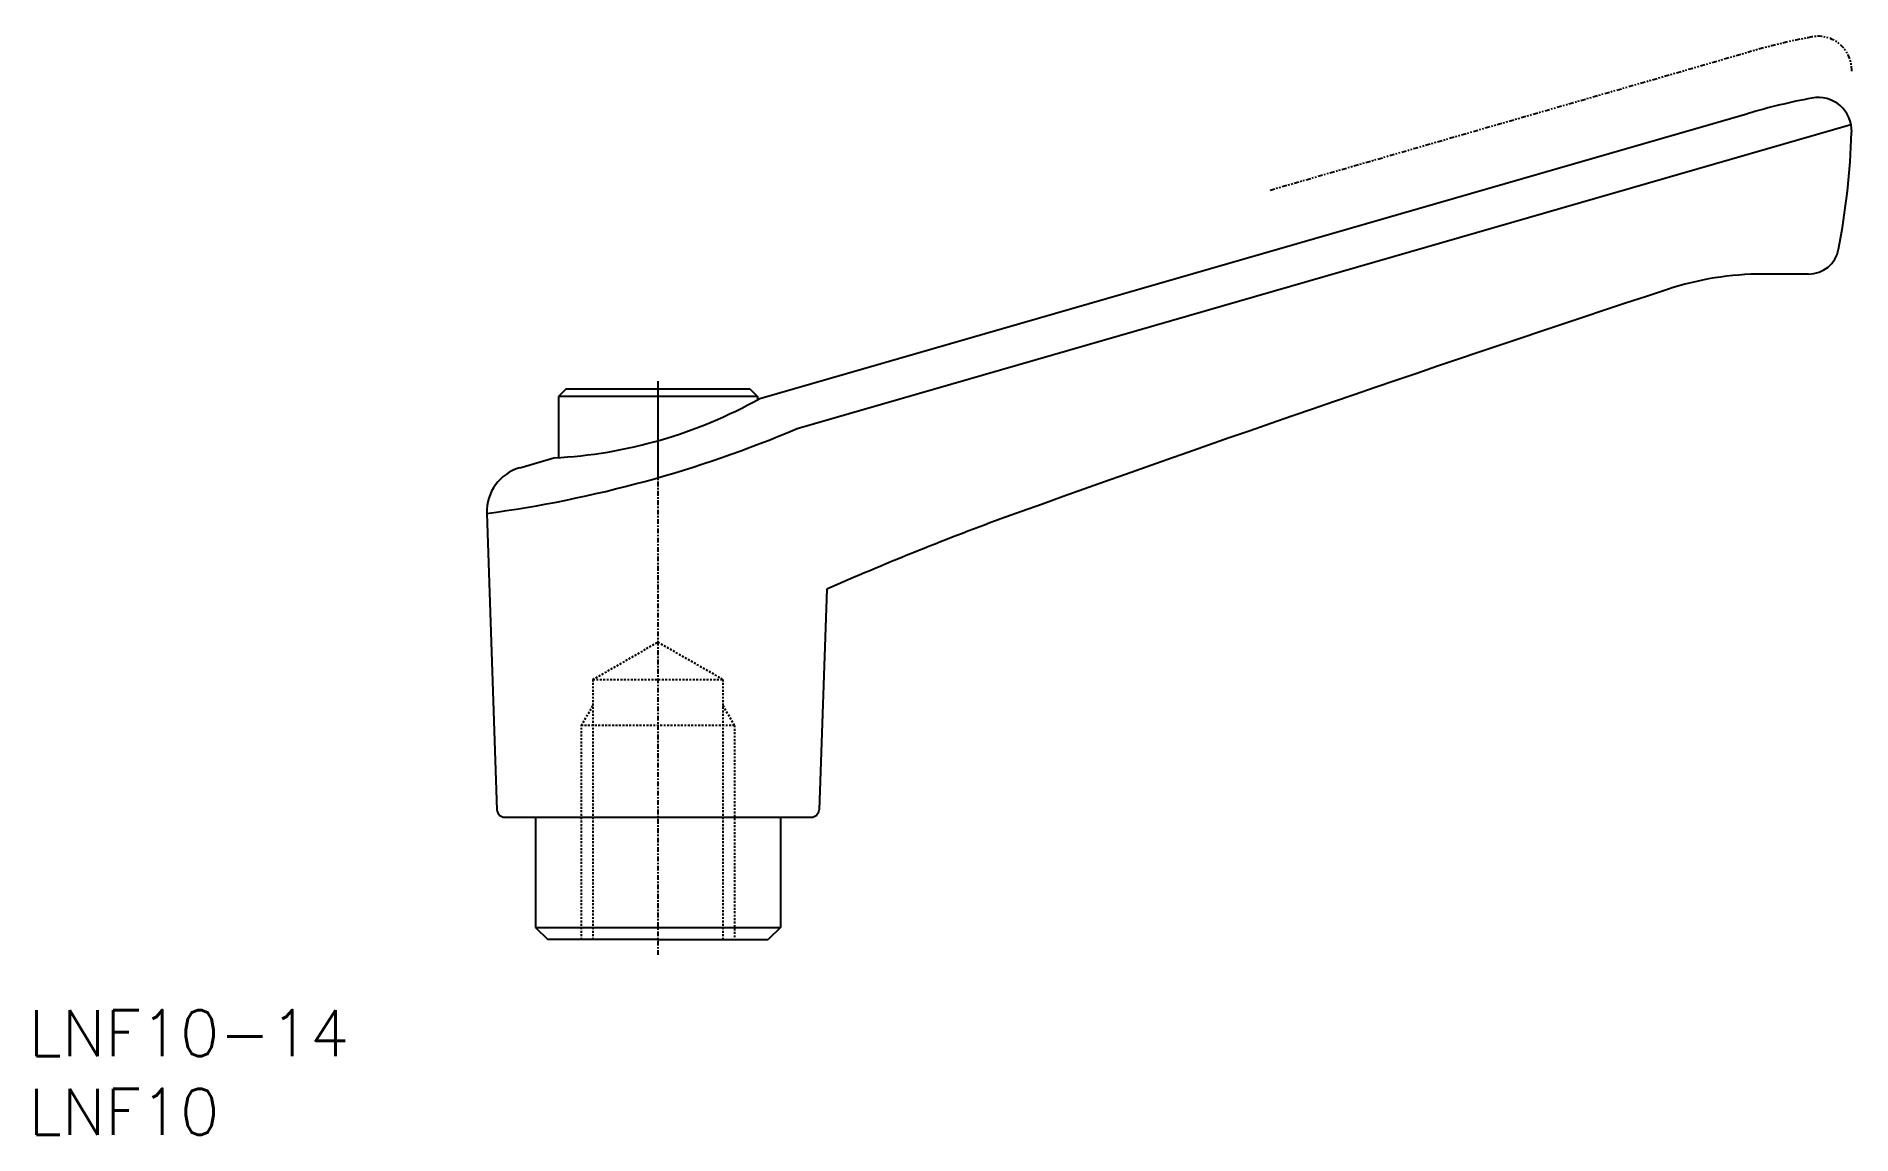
# Model space of a CAD drawing. Extents: x 6 to 125, y 20 to 92.
import ezdxf
from ezdxf.enums import TextEntityAlignment as Align

# ---------------------------------------------------------------- set-up
doc = ezdxf.new("R2010")
doc.units = 0
doc.header["$LTSCALE"] = 0.25
for name, pattern in [('CENTER', [2, 1.25, -0.25, 0.25, -0.25]), ('DASHED', [0.75, 0.5, -0.25]), ('PHANTOM', [2.5, 1.25, -0.25, 0.25, -0.25, 0.25, -0.25])]:
    doc.linetypes.add(name, pattern=pattern)
doc.layers.get('0').update_dxf_attribs({"linetype": 'CONTINUOUS'})
doc.layers.add('CENTER', color=1, linetype='CENTER')
doc.styles.get("Standard").update_dxf_attribs({"font": 'TXT.shx'})

msp = doc.modelspace()

# ---------------------------------------------------------------- linework, layer by layer
at = {"color": 3, "linetype": 'PHANTOM'}
msp.add_line((86.54, 81.95), (117.74, 90.96), dxfattribs=at)
at = {"color": 7, "linetype": 'CONTINUOUS'}
for p, q in [((53.19, 68.33), (117.74, 86.96)), ((55.63, 66.37), (124.48, 86.24)), ((121.71, 76.46), (118.74, 76.46)), ((40.54, 68.96), (40.04, 68.46)), ((40.54, 68.96), (52.54, 68.96)), ((46.54, 63.46), (46.54, 69.46)), ((52.54, 68.96), (53.04, 68.46)), ((53.04, 68.46), (40.04, 68.46)), ((40.04, 68.46), (40.04, 64.46)), ((53.04, 68.46), (53.04, 68.25)), ((37.51, 63.8), (39.74, 64.45)), ((35.35, 60.82), (36.02, 41.44)), ((57.56, 55.86), (57.06, 41.44)), ((36.52, 40.96), (56.56, 40.96)), ((38.54, 40.96), (38.54, 33.76)), ((54.54, 40.96), (54.54, 33.76)), ((38.54, 33.76), (54.54, 33.76)), ((38.54, 33.76), (39.34, 32.96)), ((54.54, 33.76), (53.74, 32.96)), ((46.54, 32.96), (39.34, 32.96)), ((46.54, 32.96), (53.74, 32.96))]:
    msp.add_line(p, q, dxfattribs=at)
at = {"color": 3, "linetype": 'DASHED'}
for p, q in [((42.29, 49.96), (46.54, 52.41)), ((46.54, 52.41), (50.79, 49.96)), ((42.29, 49.96), (50.79, 49.96)), ((42.29, 49.96), (42.29, 32.96)), ((50.79, 32.96), (50.79, 49.96)), ((41.54, 46.96), (42.29, 48.25)), ((51.54, 46.96), (50.79, 48.25)), ((51.54, 46.96), (41.54, 46.96)), ((41.54, 32.96), (41.54, 46.96)), ((51.54, 46.96), (51.54, 32.96))]:
    msp.add_line(p, q, dxfattribs=at)
at = {"color": 3, "linetype": 'PHANTOM'}
for centre, radius, start, end in [((129.18, 52.62), 40, 100.4398, 106.6122), ((122.33, 89.8), 2.2, 358.0775, 100.4398)]:
    msp.add_arc(centre, radius, start, end, dxfattribs=at)
at = {"color": 7, "linetype": 'CONTINUOUS'}
for centre, radius, start, end in [((129.18, 48.62), 40, 100.4398, 106.6122), ((122.33, 85.8), 2.2, 358.0775, 100.4398), ((74.55, 87.4), 50, 349.257, 358.0775), ((121.71, 78.46), 2, 270, 349.257), ((118.74, 56.46), 20, 90, 108.2279), ((644.24, -1539.24), 1700, 108.22792, 109.78011), ((38.21, 94.99), 30.58, 272.8678, 299.3255), ((24.83, 139.11), 79, 277.6489, 292.949), ((38.35, 60.92), 3, 106.0966, 182), ((138.17, -127.18), 200, 110.2516, 113.7684), ((36.52, 41.46), 0.5, 182, 270), ((56.56, 41.46), 0.5, 270, 358)]:
    msp.add_arc(centre, radius, start, end, dxfattribs=at)
at = {"layer": 'CENTER'}
msp.add_line((46.54, 31.96), (46.54, 63.46), dxfattribs=at)

# ---------------------------------------------------------------- texts
at = {"color": 7, "linetype": 'CONTINUOUS'}
for s, p in [('LNF10-14', (5.41, 26.85)), ('LNF10', (5.41, 21.71))]:
    msp.add_text(s, height=3, dxfattribs=at).set_placement(p, align=Align.MIDDLE_LEFT)

doc.saveas('drawing.dxf')
